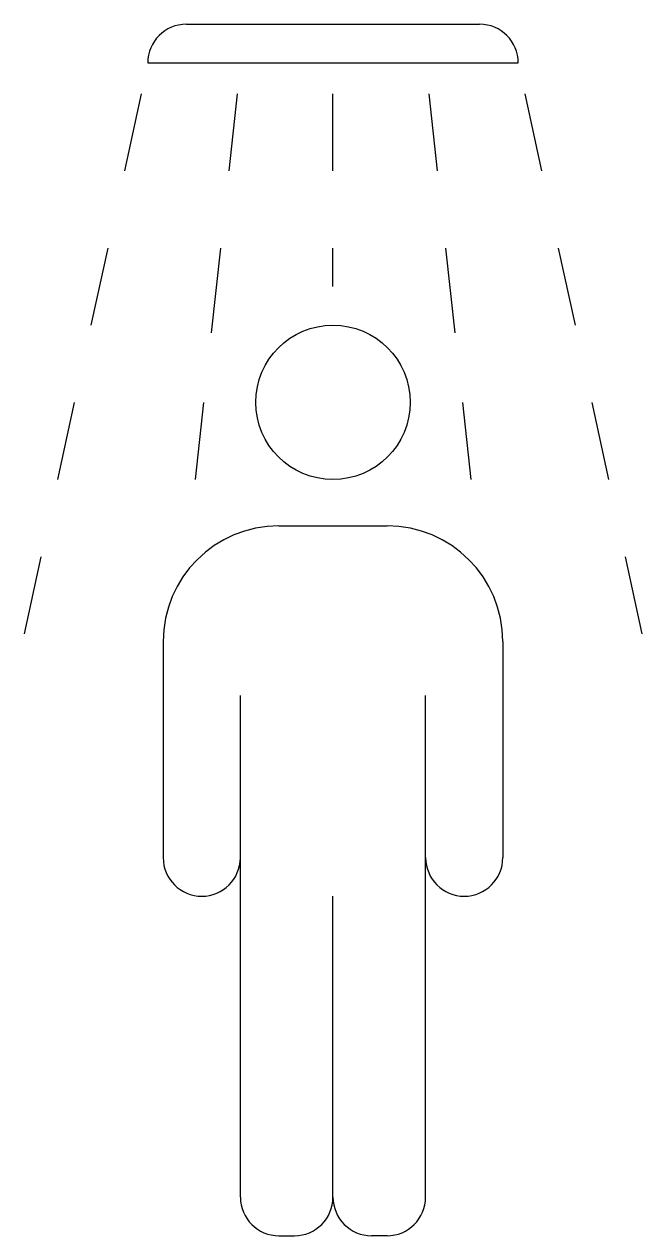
# Model space of a CAD drawing. Header units: millimetres. Extents: x -452 to 452, y -1775 to 0.
import ezdxf

# ---------------------------------------------------------------- set-up
doc = ezdxf.new("R2010")
doc.units = ezdxf.units.MM

msp = doc.modelspace()

# ---------------------------------------------------------------- linework, layer by layer
at = {"color": 0, "linetype": 'ByBlock', "lineweight": -2}
for p, q in [((-214.8, 0), (214.8, 0)), ((-271.4, -56.5), (271.4, -56.5)), ((271.4, -56.5), (271.4, -56.5)), ((-281.1, -101.8), (-305.6, -214.9)), ((-140.6, -101.8), (-152.8, -214.9)), ((0, -214.9), (0, -101.8)), ((140.6, -101.8), (152.8, -214.9)), ((281.1, -101.8), (305.6, -214.9)), ((-330, -327.9), (-354.5, -441)), ((-165, -327.9), (-178.5, -452.3)), ((0, -384.5), (0, -327.9)), ((165, -327.9), (178.5, -452.3)), ((330, -327.9), (354.5, -441)), ((-378.9, -554.1), (-403.4, -667.1)), ((-189.5, -554.1), (-201.7, -667.1)), ((189.5, -554.1), (201.7, -667.1)), ((378.9, -554.1), (403.4, -667.1)), ((-79.1, -734.9), (79.1, -734.9)), ((-427.8, -780.2), (-452.3, -893.3)), ((427.8, -780.2), (452.3, -893.3)), ((-248.7, -904.5), (-248.7, -1221.1)), ((248.7, -904.5), (248.7, -1221.1)), ((-135.7, -1718.6), (-135.7, -983.7)), ((135.7, -1718.6), (135.7, -983.7)), ((0, -1718.6), (0, -1277.6)), ((-79.1, -1775.1), (-56.5, -1775.1)), ((79.1, -1775.1), (56.5, -1775.1))]:
    msp.add_line(p, q, dxfattribs=at)
msp.add_circle((0, -554), 113.1, dxfattribs=at)
for centre, radius, start, end in [((-214.8, -56.5), 56.5, 90, 180), ((214.8, -56.5), 56.5, 0, 90), ((-79.1, -904.5), 169.6, 90, 180), ((79.1, -904.5), 169.6, 0, 90), ((-192.2, -1221.1), 56.5, 180, 270), ((-192.2, -1221.1), 56.5, 270, 0), ((192.2, -1221.1), 56.5, 180, 270), ((192.2, -1221.1), 56.5, 270, 0), ((-79.1, -1718.6), 56.5, 180, 270), ((-56.5, -1718.6), 56.5, 270, 0), ((56.5, -1718.6), 56.5, 180, 270), ((79.1, -1718.6), 56.5, 270, 0)]:
    msp.add_arc(centre, radius, start, end, dxfattribs=at)

doc.saveas('drawing.dxf')
